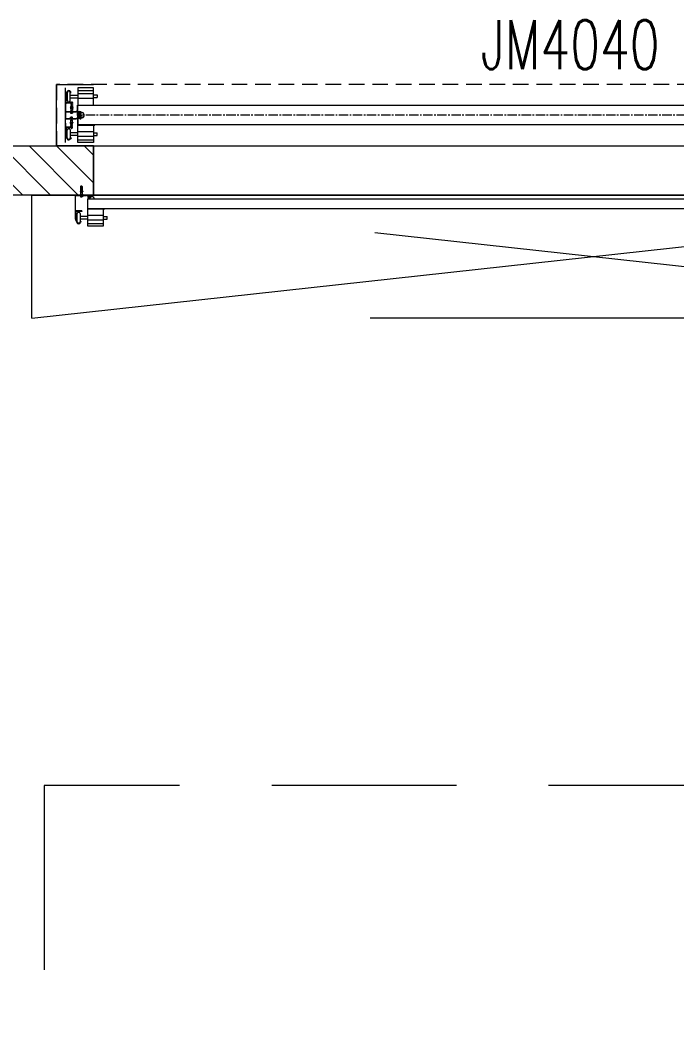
# Model space of a CAD drawing. Header units: millimetres. Extents: x -162958 to 167200, y -450 to 146301.
# Drawn here: x 62752 to 65421, y 123923 to 128012 of the extents above; entities that cross this region are included whole.
import ezdxf

# ---------------------------------------------------------------- set-up
doc = ezdxf.new("R2010")
doc.units = ezdxf.units.MM
for name, pattern in [('Xr_MB nha xuong CM2$0$HIDDENX2', [0.75, 0.5, -0.25]), ('Xr_MB nha xuong CM2$0$Xr_MB nha xuong + VP$0$CENTER2', [28.575, 19.05, -3.175, 3.175, -3.175]), ('Xr_MB nha xuong CM2$0$Xr_MB nha xuong + VP$0$HIDDEN', [9.525, 6.35, -3.175]), ('Xr_MB nha xuong CM2$0$Xr_MB nha xuong + VP$0$HIDDENX2', [0.75, 0.5, -0.25])]:
    doc.linetypes.add(name, pattern=pattern)
doc.layers.get('Defpoints').update_dxf_attribs({"color": 6, "lineweight": 5})
for name, color, linetype, lineweight in [('Xr_MB nha xuong CM2$0$A-Solid-Wall H', 9, 'Continuous', 18), ('Xr_MB nha xuong CM2$0$A-Solid-WallC', 2, 'Continuous', 5), ('Xr_MB nha xuong CM2$0$CJSC.11-Khuat', 152, 'Xr_MB nha xuong CM2$0$HIDDENX2', 5), ('Xr_MB nha xuong CM2$0$Xr_MB nha xuong + VP$0$147CUA', 147, 'Continuous', 5), ('Xr_MB nha xuong CM2$0$Xr_MB nha xuong + VP$0$CJSC.11-Khuat', 169, 'Xr_MB nha xuong CM2$0$Xr_MB nha xuong + VP$0$HIDDENX2', 5), ('Xr_MB nha xuong CM2$0$Xr_MB nha xuong + VP$0$CJSC.2-Tuong', 8, 'Continuous', 5), ('Xr_MB nha xuong CM2$0$Xr_MB nha xuong + VP$0$CJSC.8-Cua', 15, 'Continuous', 5)]:
    doc.layers.add(name, color=color, linetype=linetype, lineweight=lineweight)
doc.styles.add('Xr_MB nha xuong CM2$0$Xr_MB nha xuong + VP$0$_TCH_WINDOW', font='SIMPLEX', dxfattribs={"bigfont": 'GBCBIG'})

# ---------------------------------------------------------------- blocks, each defined once
blk = doc.blocks.new('Xr_MB nha xuong CM2$0$2026Xr_MB nha xuong + VP$0$20240511CUA CUON')
at = {"layer": 'Xr_MB nha xuong CM2$0$Xr_MB nha xuong + VP$0$147CUA', "color": 0}
for p, q in [((-414.1, 4109.3), (-414.1, 4110.2)), ((-402.2, 4121.4), (-411.6, 4116.8)), ((-407, 4100.5), (-411.5, 4102.6)), ((-401.4, 4119.6), (-410.8, 4115.1)), ((-406.2, 4102.3), (-410.8, 4104.4)), ((-408.1, 4115.8), (-374.8, 4115.8)), ((-374.8, 4103.8), (-408.1, 4103.8)), ((-406.2, 4102.3), (-407, 4100.5)), ((-397.1, 4122.5), (-303, 4122.5)), ((-366.9, 4120.6), (-397.1, 4120.6)), ((-396.9, 4103.8), (-396.9, 4072.9)), ((-386, 4103.8), (-386, 4072.9)), ((-379.7, 4122.5), (-379.7, 4124.5)), ((-303, 4124.5), (-379.7, 4124.5)), ((-368.8, 4110.2), (-368.8, 4109.3)), ((-365.9, 4097), (-365.9, 4119.6)), ((-363.9, 4097), (-365.9, 4097)), ((-363.9, 4097), (-363.9, 4119.6)), ((-302.3, 4100.5), (-302, 4100.5)), ((-301, 4096.5), (-302.3, 4096.5)), ((-302, 4121.6), (-302, 4079.8)), ((-301.5, 4101.2), (-302, 4100.5)), ((-301, 4096.5), (-302, 4100.5)), ((-301.5, 4101.2), (-301, 4100.5)), ((-301.3, 4100.1), (-301.5, 4101.2)), ((-300.5, 4095.8), (-301.1, 4099)), ((-301, 4100.5), (-300.2, 4100.5)), ((-300, 4096.5), (-301, 4100.5)), ((-300.5, 4095.8), (-301, 4096.5)), ((-300.5, 4095.8), (-300, 4096.5)), ((-299.7, 4101.2), (-300.2, 4100.5)), ((-299.2, 4096.5), (-300.2, 4100.5)), ((-300, 4121.6), (-300, 4079.8)), ((-299.2, 4096.5), (-300, 4096.5)), ((-299.7, 4101.2), (-299.2, 4100.5)), ((-299.5, 4100.1), (-299.7, 4101.2)), ((-298.7, 4095.8), (-299.3, 4099)), ((-299.2, 4100.5), (-298.5, 4100.5)), ((-298.3, 4096.5), (-299.2, 4100.5)), ((-298.7, 4095.8), (-299.2, 4096.5)), ((-298.7, 4095.8), (-298.3, 4096.5)), ((-298, 4101.2), (-298.5, 4100.5)), ((-297.5, 4096.5), (-298.5, 4100.5)), ((-297.5, 4096.5), (-298.3, 4096.5)), ((-298, 4101.2), (-297.5, 4100.5)), ((-297.8, 4100.1), (-298, 4101.2)), ((-297, 4095.8), (-297.6, 4099)), ((-297.5, 4100.5), (-296.8, 4100.5)), ((-296.5, 4096.5), (-297.5, 4100.5)), ((-297, 4095.8), (-297.5, 4096.5)), ((-297, 4095.8), (-296.5, 4096.5)), ((-296.3, 4101.2), (-296.8, 4100.5)), ((-295.8, 4096.5), (-296.8, 4100.5)), ((-295.8, 4096.5), (-296.5, 4096.5)), ((-296.3, 4101.2), (-295.8, 4100.5)), ((-296.1, 4100.1), (-296.3, 4101.2)), ((-295.7, 4101.7), (-295.7, 4102.4)), ((-293.7, 4101.7), (-295.7, 4102.4)), ((-295.7, 4101.7), (-295.7, 4094.9)), ((-287.5, 4101.7), (-295.7, 4101.7)), ((-287.5, 4094.9), (-295.7, 4094.9)), ((-293.7, 4094.9), (-295.7, 4094.2)), ((-295.7, 4094.9), (-295.7, 4094.2)), ((-287.5, 4099), (-287.5, 4097.6)), ((-287.5, 4099), (-261.6, 4099)), ((-287.5, 4097.6), (-261.6, 4097.6)), ((-286.2, 4103.8), (-286.5, 4103.2)), ((-286.5, 4093.4), (-286.2, 4092.8)), ((-281.4, 4100.7), (-285.3, 4100.7)), ((-281.4, 4095.9), (-285.3, 4095.9)), ((-281.2, 4099.7), (-281.4, 4100.7)), ((-281.2, 4096.9), (-281.4, 4095.9)), ((-279.1, 4099.7), (-281.2, 4099.7)), ((-279.1, 4096.9), (-281.2, 4096.9)), ((-277.6, 4101.7), (-279.1, 4101.7)), ((-279.1, 4101), (-279.1, 4099.7)), ((-279.1, 4095.6), (-279.1, 4096.9)), ((-277.6, 4094.9), (-279.1, 4094.9)), ((-277.1, 4099.7), (-277.6, 4101.7)), ((-277.1, 4096.9), (-277.6, 4094.9)), ((-275.1, 4099.7), (-277.1, 4099.7)), ((-275.1, 4096.9), (-277.1, 4096.9)), ((-275.1, 4101.7), (-275.1, 4099.7)), ((-273.5, 4101.7), (-275.1, 4101.7)), ((-275.1, 4094.9), (-275.1, 4096.9)), ((-273.5, 4094.9), (-275.1, 4094.9)), ((-273, 4099.7), (-273.5, 4101.7)), ((-273, 4096.9), (-273.5, 4094.9)), ((-271, 4099.7), (-273, 4099.7)), ((-271, 4096.9), (-273, 4096.9)), ((-269.4, 4101.7), (-271, 4101.7)), ((-271, 4101.7), (-271, 4099.7)), ((-271, 4094.9), (-271, 4096.9)), ((-269.4, 4094.9), (-271, 4094.9)), ((-268.9, 4099.7), (-269.4, 4101.7)), ((-268.9, 4096.9), (-269.4, 4094.9)), ((-266.9, 4099.7), (-268.9, 4099.7)), ((-266.9, 4096.9), (-268.9, 4096.9)), ((-264.9, 4101.7), (-266.9, 4101.7)), ((-266.9, 4101.7), (-266.9, 4099.7)), ((-266.9, 4094.9), (-266.9, 4096.9)), ((-264.9, 4094.9), (-266.9, 4094.9)), ((-264.9, 4101.7), (-261.6, 4099)), ((-261.6, 4097.6), (-264.9, 4094.9)), ((-261.6, 4099), (-261.6, 4097.6)), ((-426.5, 4072.9), (-387, 4072.9)), ((-426.5, 4009.9), (-426.5, 4072.9)), ((-415.3, 4072.9), (-415.3, 4009.9)), ((-402, 4009.9), (-402, 4072.9)), ((-387, 4072.9), (-355.7, 4072.9)), ((-382.9, 4009.9), (-382.9, 4072.9)), ((-355.7, 4074.5), (-355.7, 4003.2)), ((-314.4, 4074.5), (-355.7, 4074.5)), ((-354.7, 4074.5), (-354.7, -24.5)), ((-315.4, 4073.5), (-354.7, 4073.5)), ((-305.1, 4072), (-309.5, 4072)), ((-303.8, 4072.2), (-302, 4079.2)), ((-301.9, 4071.7), (-300.1, 4078.7)), ((-300.7, 4071.8), (-301.9, 4071.7)), ((-387, 4009.9), (-426.5, 4009.9)), ((-397.9, 4009.9), (-397.9, 4005.9)), ((-387, 4009.9), (-387, 4005.9)), ((-355.7, 4009.9), (-387, 4009.9)), ((-397.9, 4005.9), (-397.9, 3993.7)), ((-397.9, 3993.7), (-387, 3993.7)), ((-387, 4005.9), (-387, 3993.7)), ((-354.7, 4003.2), (-355.7, 4003.2))]:
    blk.add_line(p, q, dxfattribs=at)
at = {"layer": 'Xr_MB nha xuong CM2$0$Xr_MB nha xuong + VP$0$147CUA', "color": 0, "extrusion": (3.54691e-30, -1.22461e-16, -1)}
for p, q in [((-307, 4095.8), (-307, 4101.3)), ((-303.6, 4102.2), (-306.7, 4102.2)), ((-303.6, 4100.4), (-306.7, 4100.4)), ((-303.6, 4096.7), (-306.7, 4096.7)), ((-303.6, 4094.8), (-306.7, 4094.8)), ((-303, 4103.6), (-303.6, 4102.2)), ((-303, 4093.4), (-303.6, 4094.8)), ((-302.3, 4103.6), (-303, 4103.6)), ((-303, 4093.4), (-303, 4103.6)), ((-302.3, 4093.4), (-303, 4093.4)), ((-302.3, 4093.4), (-302.3, 4103.6))]:
    blk.add_line(p, q, dxfattribs=at)
at = {"layer": 'Xr_MB nha xuong CM2$0$Xr_MB nha xuong + VP$0$147CUA', "color": 0}
for centre, radius, start, end in [((-408.2, 4109.8), 7.87, 115.7397, 245.0905), ((-408.1, 4109.8), 6, 90, 270), ((-408.2, 4109.8), 5.9, 115.7397, 244.2603), ((-397.1, 4110.7), 11.8, 90, 115.7397), ((-397.1, 4110.7), 9.84, 90, 115.7397), ((-374.8, 4109.8), 6, 270, 90), ((-366.9, 4119.6), 2.95, 0, 90), ((-366.9, 4119.6), 0.984, 0, 90), ((-303, 4121.6), 2.95, 0, 90), ((-303, 4121.6), 0.984, 0, 90), ((-309.5, 4071.7), 0.246, 90, 175.3478), ((-305.1, 4071.7), 0.246, 0, 90), ((-299.5, 4071.1), 4.43, 165.9638, 180), ((-304.4, 4079.8), 2.46, 345.9638, 0), ((-299.5, 4071.1), 2.46, 165.9638, 180), ((-304.4, 4079.8), 4.43, 345.9638, 0)]:
    blk.add_arc(centre, radius, start, end, dxfattribs=at)
for centre, major_axis, start_param, end_param in [((-305.3, 4101.3), (1.2, 1.2), 1.782553, 2.929836), ((-300.6, 4098.5), (4.49, -4.49), 3.630285, 4.223697), ((-305.3, 4095.8), (1.2, 1.2), 1.782553, 2.929836), ((-302.2, 4101.3), (1.2, 1.2), 1.782553, 2.929836), ((-297.5, 4098.5), (4.49, 4.49), 2.057394, 2.649037), ((-302.2, 4095.8), (1.2, 1.2), 1.782553, 2.929836)]:
    blk.add_ellipse(centre, major_axis=major_axis, ratio=1, start_param=start_param, end_param=end_param, dxfattribs=at)
for points, knots in [([(-285.3, 4100.7), (-285.7, 4100.6), (-286.6, 4100.5), (-287.2, 4101.3), (-287.5, 4101.7)], [0, 0, 0, 0, 1.710134, 3.915896, 3.915896, 3.915896, 3.915896]), ([(-285.3, 4095.9), (-285.7, 4096), (-286.6, 4096.1), (-287.2, 4095.3), (-287.5, 4094.9)], [0, 0, 0, 0, 1.710134, 3.915896, 3.915896, 3.915896, 3.915896]), ([(-279.1, 4101), (-279.5, 4101.1), (-279.8, 4101.1), (-280.7, 4101.2), (-281.3, 4101.3), (-282.4, 4101.5), (-282.8, 4101.6), (-283.7, 4101.9), (-284.1, 4102), (-284.8, 4102.3), (-285, 4102.4), (-285.6, 4102.7), (-285.9, 4102.8), (-286.3, 4103.1), (-286.4, 4103.1), (-286.5, 4103.2)], [0, 0, 0, 0, 1.267556, 1.267556, 3.802669, 3.802669, 5.834114, 5.834114, 7.542917, 7.542917, 8.840844, 8.840844, 10.138771, 10.138771, 10.819307, 10.819307, 10.819307, 10.819307]), ([(-279.1, 4095.6), (-279.5, 4095.5), (-279.8, 4095.5), (-280.7, 4095.4), (-281.3, 4095.3), (-282.4, 4095.1), (-282.8, 4095), (-283.7, 4094.7), (-284.1, 4094.6), (-284.8, 4094.3), (-285, 4094.2), (-285.6, 4093.9), (-285.9, 4093.8), (-286.3, 4093.5), (-286.4, 4093.5), (-286.5, 4093.4)], [0, 0, 0, 0, 1.267556, 1.267556, 3.802669, 3.802669, 5.834114, 5.834114, 7.542917, 7.542917, 8.840844, 8.840844, 10.138771, 10.138771, 10.819307, 10.819307, 10.819307, 10.819307]), ([(-279.1, 4101.7), (-281.1, 4101.9), (-283.5, 4102.2), (-285.7, 4103.5), (-286.2, 4103.8)], [0, 0, 0, 0, 8.247572, 10.819307, 10.819307, 10.819307, 10.819307]), ([(-279.1, 4094.9), (-281.1, 4094.7), (-283.5, 4094.3), (-285.7, 4093.1), (-286.2, 4092.8)], [0, 0, 0, 0, 8.247572, 10.819307, 10.819307, 10.819307, 10.819307])]:
    blk.add_open_spline(points, degree=3, knots=knots, dxfattribs=at)
blk.add_wipeout([(-100, 50), (-300, 50), (-300, 4050), (-100, 4050)]).dxf.layer = 'Xr_MB nha xuong CM2$0$Xr_MB nha xuong + VP$0$CJSC.11-Khuat'
at = {"layer": 'Xr_MB nha xuong CM2$0$Xr_MB nha xuong + VP$0$147CUA'}
h = blk.add_hatch(color=0, dxfattribs=at)
edge = h.paths.add_edge_path()
edge.add_ellipse((-307.7, 4059.4), major_axis=(0.174, -0.174), ratio=1, start_angle=49.2356, end_angle=109.7751)
edge.add_ellipse((-305.5, 4064.1), major_axis=(3.48, -3.48), ratio=1, start_angle=215.8381, end_angle=289.7751, ccw=False)
edge.add_line((-310.4, 4064.9), (-309.8, 4071.8))
edge.add_ellipse((-309.5, 4071.7), major_axis=(0.174, -0.174), ratio=1, start_angle=135, end_angle=220.3478, ccw=False)
edge.add_line((-309.5, 4072), (-305.1, 4072))
edge.add_ellipse((-305.1, 4071.7), major_axis=(0.174, 0.174), ratio=1, start_angle=-45, end_angle=45, ccw=False)
edge.add_line((-304.9, 4071.7), (-304.9, 4069.3))
edge.add_ellipse((-305.1, 4069.3), major_axis=(0.174, -0.174), ratio=1, start_angle=-45, end_angle=45, ccw=False)
edge.add_line((-305.1, 4069), (-305.6, 4069))
edge.add_ellipse((-305.6, 4069.3), major_axis=(0.174, 0.174), ratio=1, start_angle=135, end_angle=225, ccw=False)
edge.add_line((-305.8, 4069.3), (-305.8, 4069.8))
edge.add_ellipse((-306.1, 4069.8), major_axis=(0.174, 0.174), ratio=1, start_angle=315, end_angle=405)
edge.add_line((-306.1, 4070), (-307.6, 4070))
edge.add_ellipse((-307.6, 4069.8), major_axis=(0.174, 0.174), ratio=1, start_angle=45, end_angle=99.1553)
edge.add_line((-307.8, 4069.9), (-307.9, 4069.9))
edge.add_line((-307.9, 4069.9), (-307.9, 4064.5))
edge.add_ellipse((-304.9, 4064.5), major_axis=(2.09, 2.09), ratio=1, start_angle=135, end_angle=315)
edge.add_line((-302, 4064.5), (-302, 4071.1))
edge.add_ellipse((-299.5, 4071.1), major_axis=(1.74, 1.74), ratio=1, start_angle=120.9638, end_angle=135, ccw=False)
edge.add_line((-301.9, 4071.7), (-300.7, 4071.8))
edge.add_ellipse((-300.6, 4071.4), major_axis=(0.278, -0.278), ratio=1, start_angle=44.1794, end_angle=140.6197, ccw=False)
edge.add_line((-300.2, 4071.4), (-300.3, 4064.3))
edge.add_ellipse((-305.3, 4064.2), major_axis=(3.48, -3.48), ratio=1, start_angle=-25.9533, end_angle=45.6675, ccw=False)
edge.add_ellipse((-303.5, 4059.1), major_axis=(0.348, -0.348), ratio=1, start_angle=151.0135, end_angle=227.061)
edge.add_ellipse((-315.9, 4058.6), major_axis=(8.41, -8.41), ratio=1, start_angle=-30.5615, end_angle=47.061, ccw=False)
edge.add_ellipse((-313.9, 4047.4), major_axis=(0.696, 0.696), ratio=1, start_angle=20.4637, end_angle=298.8263, ccw=False)
edge.add_ellipse((-319.2, 4058.6), major_axis=(8.35, -8.35), ratio=1, start_angle=344.2374, end_angle=409.2356)
at = {"layer": 'Xr_MB nha xuong CM2$0$Xr_MB nha xuong + VP$0$147CUA', "color": 0}
for p, q in [((-315.4, 4074.5), (-315.4, -24.5)), ((-314.4, 4056.9), (-315.4, 4056.9)), ((-314.4, 4074.5), (-314.4, 4056.9)), ((-309.8, 4071.8), (-310.4, 4064.9)), ((-307.9, 4069.9), (-305.9, 4069.9)), ((-307.9, 4064.5), (-307.9, 4069.9)), ((-307.8, 4069.8), (-307.8, 4064.1)), ((-306.1, 4070), (-307.6, 4070)), ((-305.9, 4064.5), (-305.9, 4069.9)), ((-305.8, 4069.3), (-305.8, 4069.8)), ((-305.1, 4069), (-305.6, 4069)), ((-304.9, 4071.7), (-304.9, 4069.3)), ((-303.9, 4064.5), (-303.9, 4071.1)), ((-302, 4064.5), (-302, 4071.1))]:
    blk.add_line(p, q, dxfattribs=at)
blk.add_lwpolyline([(-100, 50), (-300, 50), (-300, 4050), (-100, 4050)], close=True, dxfattribs=at)
for centre, radius, start, end in [((-313.9, 4047.5), 0.984, 65.4637, 343.8263), ((-315.9, 4058.6), 11.9, 284.4385, 2.061), ((-305.5, 4064.1), 4.92, 170.8381, 244.7751), ((-304.9, 4064.5), 2.95, 180, 0), ((-307.6, 4069.8), 0.246, 90, 180), ((-307.7, 4059.4), 0.246, 4.2356, 64.7751), ((-306.1, 4069.8), 0.246, 0, 90), ((-304.9, 4064.7), 0.984, 176.9909, 356.9909), ((-305.6, 4069.3), 0.246, 180, 270), ((-305.1, 4069.3), 0.246, 270, 0), ((-303.5, 4059.1), 0.492, 111.5286, 182.061), ((-305.3, 4064.2), 4.92, 288.4954, 0.6675)]:
    blk.add_arc(centre, radius, start, end, dxfattribs=at)
at = {"layer": 'Xr_MB nha xuong CM2$0$Xr_MB nha xuong + VP$0$CJSC.11-Khuat', "linetype": 'Xr_MB nha xuong CM2$0$Xr_MB nha xuong + VP$0$HIDDEN', "ltscale": 500}
for p, q in [((-800, -250), (-300, 4300)), ((-800, 4300), (-300, -250))]:
    blk.add_line(p, q, dxfattribs=at)
blk.add_lwpolyline([(-300, 4300), (-300, -250), (-800, -250), (-800, 4300)], close=True, dxfattribs=at)
blk = doc.blocks.new('Xr_MB nha xuong CM2$0$2026Xr_MB nha xuong + VP$0$YQ1220114961')
at = {"layer": 'Xr_MB nha xuong CM2$0$Xr_MB nha xuong + VP$0$CJSC.8-Cua'}
h = blk.add_hatch(color=256, dxfattribs=at)
edge = h.paths.add_edge_path()
edge.add_ellipse((-100.5, -117.3), major_axis=(0.174, 0.174), ratio=1, start_angle=-19.7751, end_angle=40.7644, ccw=False)
edge.add_ellipse((-95.8, -115.1), major_axis=(-3.48, 3.48), ratio=1, start_angle=70.2249, end_angle=144.1619)
edge.add_line((-95, -120), (-88.2, -119.4))
edge.add_ellipse((-88.2, -119.2), major_axis=(0.174, 0.174), ratio=1, start_angle=229.6522, end_angle=315)
edge.add_line((-88, -119.2), (-88, -114.8))
edge.add_ellipse((-88.2, -114.8), major_axis=(0.174, 0.174), ratio=1, start_angle=315, end_angle=405)
edge.add_line((-88.2, -114.5), (-90.7, -114.5))
edge.add_ellipse((-90.7, -114.8), major_axis=(-0.174, 0.174), ratio=1, start_angle=315, end_angle=405)
edge.add_line((-90.9, -114.8), (-90.9, -115.2))
edge.add_ellipse((-90.7, -115.2), major_axis=(0.174, 0.174), ratio=1, start_angle=135, end_angle=225)
edge.add_line((-90.7, -115.5), (-90.2, -115.5))
edge.add_ellipse((-90.2, -115.7), major_axis=(0.174, 0.174), ratio=1, start_angle=-45, end_angle=45, ccw=False)
edge.add_line((-89.9, -115.7), (-89.9, -117.2))
edge.add_ellipse((-90.2, -117.2), major_axis=(0.174, 0.174), ratio=1, start_angle=260.8447, end_angle=315, ccw=False)
edge.add_line((-90, -117.4), (-90, -117.5))
edge.add_line((-90, -117.5), (-95.4, -117.5))
edge.add_ellipse((-95.4, -114.6), major_axis=(-2.09, 2.09), ratio=1, start_angle=-45, end_angle=135, ccw=False)
edge.add_line((-95.4, -111.6), (-88.9, -111.6))
edge.add_ellipse((-88.9, -109.2), major_axis=(-1.74, 1.74), ratio=1, start_angle=135, end_angle=149.0362)
edge.add_line((-88.3, -111.5), (-88.1, -110.3))
edge.add_ellipse((-88.5, -110.3), major_axis=(-0.278, 0.278), ratio=1, start_angle=219.3803, end_angle=315.8206)
edge.add_line((-88.5, -109.9), (-95.7, -110))
edge.add_ellipse((-95.7, -114.9), major_axis=(-3.48, 3.48), ratio=1, start_angle=314.3325, end_angle=385.9533)
edge.add_ellipse((-100.9, -113.2), major_axis=(-0.348, 0.348), ratio=1, start_angle=132.939, end_angle=208.9865, ccw=False)
edge.add_ellipse((-101.3, -125.5), major_axis=(-8.41, 8.41), ratio=1, start_angle=312.939, end_angle=390.5615)
edge.add_ellipse((-112.5, -123.5), major_axis=(0.696, 0.696), ratio=1, start_angle=61.1737, end_angle=339.5363)
edge.add_ellipse((-101.4, -128.9), major_axis=(8.35, 8.35), ratio=1, start_angle=40.7644, end_angle=105.7626, ccw=False)
h = blk.add_hatch(color=256, dxfattribs=at)
edge = h.paths.add_edge_path()
edge.add_ellipse((-100.5, -132.7), major_axis=(0.174, -0.174), ratio=1, start_angle=319.2356, end_angle=379.7751)
edge.add_ellipse((-95.8, -134.9), major_axis=(-3.48, -3.48), ratio=1, start_angle=215.8381, end_angle=289.7751, ccw=False)
edge.add_line((-95, -130), (-88.2, -130.6))
edge.add_ellipse((-88.2, -130.8), major_axis=(0.174, -0.174), ratio=1, start_angle=45, end_angle=130.3478, ccw=False)
edge.add_line((-88, -130.8), (-88, -135.2))
edge.add_ellipse((-88.2, -135.2), major_axis=(0.174, -0.174), ratio=1, start_angle=-45, end_angle=45, ccw=False)
edge.add_line((-88.2, -135.5), (-90.7, -135.5))
edge.add_ellipse((-90.7, -135.2), major_axis=(-0.174, -0.174), ratio=1, start_angle=-45, end_angle=45, ccw=False)
edge.add_line((-90.9, -135.2), (-90.9, -134.8))
edge.add_ellipse((-90.7, -134.8), major_axis=(0.174, -0.174), ratio=1, start_angle=135, end_angle=225, ccw=False)
edge.add_line((-90.7, -134.5), (-90.2, -134.5))
edge.add_ellipse((-90.2, -134.3), major_axis=(0.174, -0.174), ratio=1, start_angle=315, end_angle=405)
edge.add_line((-89.9, -134.3), (-89.9, -132.8))
edge.add_ellipse((-90.2, -132.8), major_axis=(0.174, -0.174), ratio=1, start_angle=45, end_angle=99.1553)
edge.add_line((-90, -132.6), (-90, -132.5))
edge.add_line((-90, -132.5), (-95.4, -132.5))
edge.add_ellipse((-95.4, -135.4), major_axis=(-2.09, -2.09), ratio=1, start_angle=225, end_angle=405)
edge.add_line((-95.4, -138.4), (-88.9, -138.4))
edge.add_ellipse((-88.9, -140.8), major_axis=(-1.74, -1.74), ratio=1, start_angle=210.9638, end_angle=225, ccw=False)
edge.add_line((-88.3, -138.5), (-88.1, -139.7))
edge.add_ellipse((-88.5, -139.7), major_axis=(-0.278, -0.278), ratio=1, start_angle=44.1794, end_angle=140.6197, ccw=False)
edge.add_line((-88.5, -140.1), (-95.7, -140))
edge.add_ellipse((-95.7, -135.1), major_axis=(-3.48, -3.48), ratio=1, start_angle=-25.9533, end_angle=45.6675, ccw=False)
edge.add_ellipse((-100.9, -136.8), major_axis=(-0.348, -0.348), ratio=1, start_angle=151.0135, end_angle=227.061)
edge.add_ellipse((-101.3, -124.5), major_axis=(-8.41, -8.41), ratio=1, start_angle=-30.5615, end_angle=47.061, ccw=False)
edge.add_ellipse((-112.5, -126.5), major_axis=(0.696, -0.696), ratio=1, start_angle=20.4637, end_angle=298.8263, ccw=False)
edge.add_ellipse((-101.4, -121.1), major_axis=(8.35, -8.35), ratio=1, start_angle=254.2374, end_angle=319.2356)
at = {"layer": 'Xr_MB nha xuong CM2$0$Xr_MB nha xuong + VP$0$CJSC.11-Khuat', "linetype": 'Xr_MB nha xuong CM2$0$Xr_MB nha xuong + VP$0$HIDDEN', "ltscale": 10}
blk.add_lwpolyline([(0, 0), (-4300, 0), (-4300, -250), (0, -250)], close=True, dxfattribs=at)
at = {"layer": 'Xr_MB nha xuong CM2$0$Xr_MB nha xuong + VP$0$CJSC.8-Cua'}
for p, q in [((-150, -53.3), (-150, -13.9)), ((-150, -13.9), (-87, -13.9)), ((-87, -25.1), (-150, -25.1)), ((-150, -38.3), (-87, -38.3)), ((-87, -13.9), (-87, -53.3)), ((-59.4, -33.3), (-57.3, -28.8)), ((-57.7, -34.1), (-59.4, -33.3)), ((-57.7, -34.1), (-55.5, -29.6)), ((-56.2, -65.5), (-56.2, -32.3)), ((-50.7, -26.3), (-49.7, -26.3)), ((-40.3, -39), (-44.9, -29.6)), ((-44.2, -32.3), (-44.2, -65.5)), ((-38.6, -38.1), (-43.1, -28.7)), ((-37.4, -13.9), (-37.4, -236.1)), ((-154.1, -42.5), (-166.2, -42.5)), ((-166.2, -42.5), (-166.2, -53.3)), ((-154.1, -53.3), (-166.2, -53.3)), ((-150, -42.5), (-154.1, -42.5)), ((-150, -53.3), (-154.1, -53.3)), ((-150, -84.7), (-150, -53.3)), ((-150, -57.5), (-87, -57.5)), ((-56.2, -43.5), (-87, -43.5)), ((-87, -53.3), (-87, -84.7)), ((-56.2, -54.3), (-87, -54.3)), ((-62.3, -71.2), (-65.1, -74.6)), ((-65.1, -74.6), (-65.1, -76.5)), ((-65.1, -76.5), (-63, -76.5)), ((-63, -78.6), (-65.1, -79)), ((-65.1, -79), (-65.1, -80.6)), ((-65.1, -80.6), (-63, -80.6)), ((-63, -74.4), (-40.4, -74.4)), ((-63, -76.4), (-63, -74.4)), ((-63, -76.4), (-40.4, -76.4)), ((-63, -76.5), (-63, -78.6)), ((-63, -80.6), (-63, -82.7)), ((-62.3, -97.2), (-62.3, -71.2)), ((-61, -71.2), (-62.3, -71.2)), ((-61, -97.2), (-61, -71.2)), ((-58.2, -74.6), (-61, -71.2)), ((-58.2, -76.5), (-60.3, -76.5)), ((-60.3, -76.5), (-60.3, -78.6)), ((-60.3, -78.6), (-58.2, -79)), ((-60.3, -80.6), (-60.3, -82.7)), ((-58.2, -80.6), (-60.3, -80.6)), ((-58.2, -74.6), (-58.2, -76.5)), ((-58.2, -79), (-58.2, -80.6)), ((-49.7, -71.5), (-50.7, -71.5)), ((-39.4, -73.5), (-39.4, -43.3)), ((-37.4, -43.3), (-37.4, -137.4)), ((-37.4, -60.7), (-35.4, -60.7)), ((-37.4, -93.1), (-37.4, -62.9)), ((-4214.6, -85.7), (-86.4, -85.7)), ((-156.7, -85.7), (-156.7, -84.7)), ((-85.4, -84.7), (-156.7, -84.7)), ((-90.2, -117.5), (-95.8, -117.5)), ((-95.4, -111.6), (-88.9, -111.6)), ((-95.4, -113.6), (-88.9, -113.6)), ((-95.4, -115.6), (-90, -115.6)), ((-95.4, -117.5), (-90, -117.5)), ((-88.2, -119.4), (-95, -120)), ((-90.9, -114.8), (-90.9, -115.2)), ((-88.2, -114.5), (-90.7, -114.5)), ((-90.7, -115.5), (-90.2, -115.5)), ((-90, -117.5), (-90, -115.6)), ((-89.9, -115.7), (-89.9, -117.2)), ((-88.3, -111.5), (-81.2, -109.8)), ((-88.1, -110.3), (-88.3, -111.5)), ((-88, -114.8), (-88, -119.2)), ((-87.8, -113.5), (-80.7, -111.7)), ((-86.4, -125), (-86.4, -85.7)), ((-85.4, -126), (-85.4, -84.7)), ((-38.4, -109.6), (-80.1, -109.6)), ((-38.4, -111.6), (-80.1, -111.6)), ((-66.6, -96.2), (-67.1, -95.8)), ((-65.1, -103.3), (-65.7, -105.4)), ((-65.1, -105.4), (-65.7, -105.4)), ((-63, -82.7), (-65.1, -83.1)), ((-65.1, -83.1), (-65.1, -84.7)), ((-65.1, -84.7), (-63, -84.7)), ((-63, -86.7), (-65.1, -87.2)), ((-65.1, -87.2), (-65.1, -88.8)), ((-65.1, -97.2), (-65.1, -105.4)), ((-58.2, -105.4), (-65.1, -105.4)), ((-64.4, -88.8), (-63, -88.8)), ((-64.2, -106.7), (-63.4, -106.2)), ((-64.2, -106.7), (-63.4, -107.2)), ((-64.2, -106.7), (-61, -107.2)), ((-64.2, -108.4), (-63.4, -107.9)), ((-64.2, -108.4), (-63.4, -108.9)), ((-64.2, -108.4), (-61, -109)), ((-64.2, -110.1), (-63.4, -109.6)), ((-64.2, -110.1), (-63.4, -110.6)), ((-64.2, -110.1), (-61, -110.7)), ((-63, -90.8), (-64, -91.1)), ((-64, -91.1), (-64, -94.9)), ((-63.4, -105.4), (-63.4, -106.2)), ((-63.4, -105.4), (-59.4, -106.4)), ((-63.4, -106.2), (-59.4, -107.2)), ((-63.4, -107.2), (-63.4, -107.9)), ((-63.4, -107.2), (-59.4, -108.2)), ((-63.4, -107.9), (-59.4, -108.9)), ((-63.4, -108.9), (-63.4, -109.6)), ((-63.4, -108.9), (-59.4, -109.9)), ((-63.4, -109.6), (-59.4, -110.6)), ((-63.4, -110.6), (-63.4, -111.9)), ((-63.4, -110.6), (-59.4, -111.6)), ((-63, -84.7), (-63, -86.7)), ((-63, -88.8), (-63, -90.8)), ((-61, -97.2), (-62.3, -97.2)), ((-60.3, -82.7), (-58.2, -83.1)), ((-58.2, -84.7), (-60.3, -84.7)), ((-60.3, -84.7), (-60.3, -86.7)), ((-60.3, -86.7), (-58.2, -87.2)), ((-60.3, -88.8), (-60.3, -90.8)), ((-58.9, -88.8), (-60.3, -88.8)), ((-60.3, -90.8), (-59.3, -91.1)), ((-59.8, -105.7), (-58.7, -105.9)), ((-59.8, -107.5), (-58.7, -107.7)), ((-59.8, -109.2), (-58.7, -109.4)), ((-59.8, -110.9), (-58.7, -111.1)), ((-58.7, -105.9), (-59.4, -105.4)), ((-58.7, -105.9), (-59.4, -106.4)), ((-59.4, -107.2), (-59.4, -106.4)), ((-58.7, -107.7), (-59.4, -107.2)), ((-58.7, -107.7), (-59.4, -108.2)), ((-59.4, -108.9), (-59.4, -108.2)), ((-58.7, -109.4), (-59.4, -108.9)), ((-58.7, -109.4), (-59.4, -109.9)), ((-59.4, -110.6), (-59.4, -109.9)), ((-58.7, -111.1), (-59.4, -110.6)), ((-58.7, -111.1), (-59.4, -111.6)), ((-59.4, -111.9), (-59.4, -111.6)), ((-59.3, -91.1), (-59.3, -94.9)), ((-58.2, -83.1), (-58.2, -84.7)), ((-58.2, -87.2), (-58.2, -88.8)), ((-58.2, -97.2), (-58.2, -105.4)), ((-58.2, -103.3), (-57.5, -105.4)), ((-58.2, -105.4), (-57.5, -105.4)), ((-56.1, -95.8), (-56.7, -96.2)), ((-37.4, -206.7), (-37.4, -112.6)), ((-103.1, -124), (-103.1, -125)), ((-85.4, -124), (-103.1, -124)), ((-103.1, -126), (-103.1, -125)), ((-85.4, -126), (-103.1, -126)), ((-90.2, -132.5), (-95.8, -132.5)), ((-95.4, -132.5), (-90, -132.5)), ((-95.4, -134.4), (-90, -134.4)), ((-95.4, -136.4), (-88.9, -136.4)), ((-95.4, -138.4), (-88.9, -138.4)), ((-88.2, -130.6), (-95, -130)), ((-90.9, -135.2), (-90.9, -134.8)), ((-90.7, -134.5), (-90.2, -134.5)), ((-88.2, -135.5), (-90.7, -135.5)), ((-90, -132.5), (-90, -134.4)), ((-89.9, -134.3), (-89.9, -132.8)), ((-88.3, -138.5), (-81.2, -140.2)), ((-88.1, -139.7), (-88.3, -138.5)), ((-88, -135.2), (-88, -130.8)), ((-87.8, -136.5), (-80.7, -138.3)), ((-86.4, -125), (-86.4, -164.3)), ((-85.4, -124), (-85.4, -165.3)), ((-38.4, -138.4), (-80.1, -138.4)), ((-38.4, -140.4), (-80.1, -140.4)), ((-66.6, -153.8), (-67.1, -154.2)), ((-65.1, -146.7), (-65.7, -144.6)), ((-65.1, -144.6), (-65.7, -144.6)), ((-58.2, -144.6), (-65.1, -144.6)), ((-65.1, -152.8), (-65.1, -144.6)), ((-65.1, -162.8), (-65.1, -161.2)), ((-63, -163.3), (-65.1, -162.8)), ((-64.4, -161.2), (-63, -161.2)), ((-64.2, -139.9), (-61, -139.3)), ((-64.2, -139.9), (-63.4, -139.4)), ((-64.2, -139.9), (-63.4, -140.4)), ((-64.2, -141.6), (-61, -141)), ((-64.2, -141.6), (-63.4, -141.1)), ((-64.2, -141.6), (-63.4, -142.1)), ((-64.2, -143.3), (-63.4, -142.8)), ((-64.2, -143.3), (-61, -142.8)), ((-64.2, -143.3), (-63.4, -143.8)), ((-64, -158.9), (-64, -155.1)), ((-63, -159.2), (-64, -158.9)), ((-63.4, -139.4), (-63.4, -138.1)), ((-63.4, -139.4), (-59.4, -138.4)), ((-63.4, -140.4), (-59.4, -139.4)), ((-63.4, -141.1), (-59.4, -140.1)), ((-63.4, -141.1), (-63.4, -140.4)), ((-63.4, -142.1), (-59.4, -141.1)), ((-63.4, -142.8), (-59.4, -141.8)), ((-63.4, -142.8), (-63.4, -142.1)), ((-63.4, -143.8), (-59.4, -142.8)), ((-63.4, -144.6), (-59.4, -143.6)), ((-63.4, -144.6), (-63.4, -143.8)), ((-63, -161.2), (-63, -159.2)), ((-63, -165.3), (-63, -163.3)), ((-61, -152.8), (-62.3, -152.8)), ((-62.3, -152.8), (-62.3, -178.8)), ((-61, -152.8), (-61, -178.8)), ((-60.3, -159.2), (-59.3, -158.9)), ((-60.3, -161.2), (-60.3, -159.2)), ((-58.9, -161.2), (-60.3, -161.2)), ((-60.3, -163.3), (-58.2, -162.8)), ((-60.3, -165.3), (-60.3, -163.3)), ((-59.8, -139.1), (-58.7, -138.9)), ((-59.8, -140.8), (-58.7, -140.6)), ((-59.8, -142.5), (-58.7, -142.3)), ((-59.8, -144.3), (-58.7, -144.1)), ((-59.4, -138.1), (-59.4, -138.4)), ((-58.7, -138.9), (-59.4, -138.4)), ((-58.7, -138.9), (-59.4, -139.4)), ((-59.4, -139.4), (-59.4, -140.1)), ((-58.7, -140.6), (-59.4, -140.1)), ((-58.7, -140.6), (-59.4, -141.1)), ((-59.4, -141.1), (-59.4, -141.8)), ((-58.7, -142.3), (-59.4, -141.8)), ((-58.7, -142.3), (-59.4, -142.8)), ((-59.4, -142.8), (-59.4, -143.6)), ((-58.7, -144.1), (-59.4, -143.6)), ((-58.7, -144.1), (-59.4, -144.6)), ((-59.3, -158.9), (-59.3, -155.1)), ((-58.2, -152.8), (-58.2, -144.6)), ((-58.2, -144.6), (-57.5, -144.6)), ((-58.2, -146.7), (-57.5, -144.6)), ((-58.2, -162.8), (-58.2, -161.2)), ((-56.1, -154.2), (-56.7, -153.8)), ((-37.4, -156.9), (-37.4, -187.1)), ((-4214.6, -164.3), (-86.4, -164.3)), ((-154.1, -196.7), (-166.2, -196.7)), ((-166.2, -207.5), (-166.2, -196.7)), ((-156.7, -164.3), (-156.7, -165.3)), ((-85.4, -165.3), (-156.7, -165.3)), ((-150, -196.7), (-154.1, -196.7)), ((-150, -165.3), (-150, -196.7)), ((-150, -192.5), (-87, -192.5)), ((-150, -196.7), (-150, -236.1)), ((-87, -196.7), (-87, -165.3)), ((-56.2, -195.7), (-87, -195.7)), ((-87, -236.1), (-87, -196.7)), ((-65.1, -166.9), (-65.1, -165.3)), ((-65.1, -165.3), (-63, -165.3)), ((-63, -167.3), (-65.1, -166.9)), ((-65.1, -169.4), (-63, -169.4)), ((-65.1, -171), (-65.1, -169.4)), ((-63, -171.4), (-65.1, -171)), ((-65.1, -173.5), (-63, -173.5)), ((-65.1, -175.4), (-65.1, -173.5)), ((-62.3, -178.8), (-65.1, -175.4)), ((-63, -169.4), (-63, -167.3)), ((-63, -173.5), (-63, -171.4)), ((-63, -173.6), (-40.4, -173.6)), ((-63, -173.6), (-63, -175.6)), ((-63, -175.6), (-40.4, -175.6)), ((-61, -178.8), (-62.3, -178.8)), ((-58.2, -175.4), (-61, -178.8)), ((-58.2, -165.3), (-60.3, -165.3)), ((-60.3, -167.3), (-58.2, -166.9)), ((-60.3, -169.4), (-60.3, -167.3)), ((-58.2, -169.4), (-60.3, -169.4)), ((-60.3, -171.4), (-58.2, -171)), ((-60.3, -173.5), (-60.3, -171.4)), ((-58.2, -173.5), (-60.3, -173.5)), ((-58.2, -166.9), (-58.2, -165.3)), ((-58.2, -171), (-58.2, -169.4)), ((-58.2, -175.4), (-58.2, -173.5)), ((-56.2, -184.5), (-56.2, -217.7)), ((-49.7, -178.5), (-50.7, -178.5)), ((-44.2, -217.7), (-44.2, -184.5)), ((-39.4, -176.5), (-39.4, -206.7)), ((-37.4, -189.3), (-35.4, -189.3)), ((-154.1, -207.5), (-166.2, -207.5)), ((-150, -207.5), (-154.1, -207.5)), ((-150, -211.7), (-87, -211.7)), ((-87, -224.9), (-150, -224.9)), ((-150, -236.1), (-87, -236.1)), ((-56.2, -206.5), (-87, -206.5)), ((-57.7, -215.9), (-59.4, -216.7)), ((-59.4, -216.7), (-57.3, -221.2)), ((-57.7, -215.9), (-55.5, -220.4)), ((-50.7, -223.7), (-49.7, -223.7)), ((-40.3, -211), (-44.9, -220.4)), ((-38.6, -211.9), (-43.1, -221.3))]:
    blk.add_line(p, q, dxfattribs=at)
at = {"layer": 'Xr_MB nha xuong CM2$0$Xr_MB nha xuong + VP$0$CJSC.8-Cua', "extrusion": (-1.22461e-16, 3.47473e-30, -1)}
for p, q in [((-66.5, -111.9), (-66.5, -112.6)), ((-66.5, -111.9), (-56.3, -111.9)), ((-66.5, -112.6), (-65.1, -113.3)), ((-66.5, -112.6), (-56.3, -112.6)), ((-65.1, -113.3), (-65.1, -116.4)), ((-64.2, -116.7), (-58.7, -116.7)), ((-63.3, -113.3), (-63.3, -116.4)), ((-59.6, -113.3), (-59.6, -116.4)), ((-56.3, -112.6), (-57.8, -113.3)), ((-57.8, -113.3), (-57.8, -116.4)), ((-56.3, -111.9), (-56.3, -112.6))]:
    blk.add_line(p, q, dxfattribs=at)
at = {"layer": 'Xr_MB nha xuong CM2$0$Xr_MB nha xuong + VP$0$CJSC.8-Cua', "linetype": 'Xr_MB nha xuong CM2$0$Xr_MB nha xuong + VP$0$CENTER2', "ltscale": 2}
blk.add_line((-4214.6, -125), (-86.4, -125), dxfattribs=at)
blk.add_line((-4214.6, -125), (-86.4, -125), dxfattribs=at)
at = {"layer": 'Xr_MB nha xuong CM2$0$Xr_MB nha xuong + VP$0$CJSC.8-Cua', "extrusion": (-1.22461e-16, -3.61349e-30, -1)}
for p, q in [((-66.5, -137.4), (-65.1, -136.7)), ((-66.5, -138.1), (-66.5, -137.4)), ((-66.5, -137.4), (-56.3, -137.4)), ((-66.5, -138.1), (-56.3, -138.1)), ((-65.1, -136.7), (-65.1, -133.6)), ((-64.2, -133.3), (-58.7, -133.3)), ((-63.3, -136.7), (-63.3, -133.6)), ((-59.6, -136.7), (-59.6, -133.6)), ((-57.8, -136.7), (-57.8, -133.6)), ((-56.3, -137.4), (-57.8, -136.7)), ((-56.3, -138.1), (-56.3, -137.4))]:
    blk.add_line(p, q, dxfattribs=at)
at = {"layer": 'Xr_MB nha xuong CM2$0$Xr_MB nha xuong + VP$0$CJSC.8-Cua', "color": 6}
blk.add_lwpolyline([(-150, 0), (0, 0), (0, -250), (-150, -250)], dxfattribs=at)
at = {"layer": 'Xr_MB nha xuong CM2$0$Xr_MB nha xuong + VP$0$CJSC.8-Cua'}
for centre, radius, start, end in [((-50.2, -32.2), 7.87, 25.7397, 155.0905), ((-50.2, -32.3), 6, 0, 180), ((-50.2, -32.2), 5.9, 25.7397, 154.2603), ((-49.2, -43.3), 9.84, 0, 25.7397), ((-49.2, -43.3), 11.8, 0, 25.7397), ((-50.2, -65.5), 6, 180, 0), ((-40.4, -73.5), 0.984, 270, 0), ((-40.4, -73.5), 2.95, 270, 0), ((-112.4, -123.5), 0.984, 106.1737, 24.5363), ((-101.3, -125.5), 11.9, 87.939, 165.5615), ((-100.9, -113.2), 0.492, 267.939, 338.4714), ((-100.5, -117.3), 0.246, 25.2249, 85.7644), ((-95.7, -114.9), 4.92, 89.3325, 161.5046), ((-95.8, -115.1), 4.92, 205.2249, 279.1619), ((-95.4, -114.6), 2.95, 90, 270), ((-95.2, -114.6), 0.984, 93.0091, 273.0091), ((-90.7, -114.8), 0.246, 90, 180), ((-90.7, -115.2), 0.246, 180, 270), ((-90.2, -115.7), 0.246, 0, 90), ((-90.2, -117.2), 0.246, 270, 0), ((-88.9, -109.2), 2.46, 270, 284.0362), ((-88.9, -109.2), 4.43, 270, 284.0362), ((-88.2, -114.8), 0.246, 0, 90), ((-88.2, -119.2), 0.246, 274.6522, 0), ((-80.1, -114.1), 4.43, 90, 104.0362), ((-80.1, -114.1), 2.46, 90, 104.0362), ((-38.4, -112.6), 2.95, 0, 90), ((-38.4, -112.6), 0.984, 0, 90), ((-112.4, -126.5), 0.984, 335.4637, 253.8263), ((-101.3, -124.5), 11.9, 194.4385, 272.061), ((-100.9, -136.8), 0.492, 21.5286, 92.061), ((-100.5, -132.7), 0.246, 274.2356, 334.7751), ((-95.7, -135.1), 4.92, 198.4954, 270.6675), ((-95.8, -134.9), 4.92, 80.8381, 154.7751), ((-95.4, -135.4), 2.95, 90, 270), ((-95.2, -135.4), 0.984, 86.9909, 266.9909), ((-90.7, -134.8), 0.246, 90, 180), ((-90.7, -135.2), 0.246, 180, 270), ((-90.2, -132.8), 0.246, 0, 90), ((-90.2, -134.3), 0.246, 270, 0), ((-88.9, -140.8), 4.43, 75.9638, 90), ((-88.9, -140.8), 2.46, 75.9638, 90), ((-88.2, -130.8), 0.246, 0, 85.3478), ((-88.2, -135.2), 0.246, 270, 0), ((-80.1, -135.9), 4.43, 255.9638, 270), ((-80.1, -135.9), 2.46, 255.9638, 270), ((-38.4, -137.4), 2.95, 270, 0), ((-38.4, -137.4), 0.984, 270, 0), ((-50.2, -184.5), 6, 0, 180), ((-40.4, -176.5), 2.95, 0, 90), ((-40.4, -176.5), 0.984, 0, 90), ((-50.2, -217.8), 7.87, 204.9095, 334.2603), ((-50.2, -217.7), 6, 180, 0), ((-50.2, -217.8), 5.9, 205.7397, 334.2603), ((-49.2, -206.7), 9.84, 334.2603, 0), ((-49.2, -206.7), 11.8, 334.2603, 0)]:
    blk.add_arc(centre, radius, start, end, dxfattribs=at)
at = {"layer": 'Xr_MB nha xuong CM2$0$Xr_MB nha xuong + VP$0$CJSC.8-Cua', "extrusion": (6.12303e-17, -1.83691e-16, -1)}
for centre, major_axis, start_param, end_param in [((-64.2, -111.8), (1.2, 1.2), 1.782553, 2.929836), ((-64.2, -115), (1.2, 1.2), 1.782553, 2.929836), ((-61.4, -107.2), (4.49, 4.49), 2.057394, 2.649037), ((-61.4, -110.3), (-4.49, 4.49), 3.630285, 4.223697), ((-58.7, -111.8), (1.2, 1.2), 1.782553, 2.929836), ((-58.7, -115), (1.2, 1.2), 1.782553, 2.929836)]:
    blk.add_ellipse(centre, major_axis=major_axis, ratio=1, start_param=start_param, end_param=end_param, dxfattribs=at)
at = {"layer": 'Xr_MB nha xuong CM2$0$Xr_MB nha xuong + VP$0$CJSC.8-Cua'}
for centre, major_axis, start_param, end_param in [((-64.2, -135), (1.2, -1.2), 1.782553, 2.929836), ((-64.2, -138.2), (1.2, -1.2), 1.782553, 2.929836), ((-61.4, -139.7), (-4.49, -4.49), 3.630285, 4.223697), ((-61.4, -142.8), (4.49, -4.49), 2.057394, 2.649037), ((-58.7, -135), (1.2, -1.2), 1.782553, 2.929836), ((-58.7, -138.2), (1.2, -1.2), 1.782553, 2.929836)]:
    blk.add_ellipse(centre, major_axis=major_axis, ratio=1, start_param=start_param, end_param=end_param, dxfattribs=at)
for points, knots in [([(-65.1, -88.8), (-65.3, -90.7), (-65.6, -93.2), (-66.9, -95.3), (-67.1, -95.8)], [0, 0, 0, 0, 8.247572, 10.819307, 10.819307, 10.819307, 10.819307]), ([(-64.4, -88.8), (-64.4, -89.2), (-64.5, -89.5), (-64.6, -90.4), (-64.7, -90.9), (-64.9, -92), (-65, -92.5), (-65.2, -93.3), (-65.3, -93.7), (-65.6, -94.4), (-65.7, -94.7), (-66, -95.2), (-66.2, -95.5), (-66.4, -95.9), (-66.5, -96), (-66.6, -96.2)], [0, 0, 0, 0, 1.267556, 1.267556, 3.802669, 3.802669, 5.834114, 5.834114, 7.542917, 7.542917, 8.840844, 8.840844, 10.138771, 10.138771, 10.819307, 10.819307, 10.819307, 10.819307]), ([(-64, -94.9), (-64, -95.3), (-63.8, -96.3), (-64.6, -96.8), (-65.1, -97.2)], [0, 0, 0, 0, 1.710134, 3.915896, 3.915896, 3.915896, 3.915896]), ([(-59.3, -94.9), (-59.3, -95.3), (-59.4, -96.3), (-58.7, -96.8), (-58.2, -97.2)], [0, 0, 0, 0, 1.710134, 3.915896, 3.915896, 3.915896, 3.915896]), ([(-58.9, -88.8), (-58.9, -89.2), (-58.8, -89.5), (-58.7, -90.4), (-58.6, -90.9), (-58.4, -92), (-58.3, -92.5), (-58.1, -93.3), (-58, -93.7), (-57.7, -94.4), (-57.6, -94.7), (-57.3, -95.2), (-57.1, -95.5), (-56.9, -95.9), (-56.8, -96), (-56.7, -96.2)], [0, 0, 0, 0, 1.267556, 1.267556, 3.802669, 3.802669, 5.834114, 5.834114, 7.542917, 7.542917, 8.840844, 8.840844, 10.138771, 10.138771, 10.819307, 10.819307, 10.819307, 10.819307]), ([(-58.2, -88.8), (-58, -90.7), (-57.7, -93.2), (-56.4, -95.3), (-56.1, -95.8)], [0, 0, 0, 0, 8.247572, 10.819307, 10.819307, 10.819307, 10.819307]), ([(-65.1, -161.2), (-65.3, -159.3), (-65.6, -156.8), (-66.9, -154.7), (-67.1, -154.2)], [0, 0, 0, 0, 8.247572, 10.819307, 10.819307, 10.819307, 10.819307]), ([(-64.4, -161.2), (-64.4, -160.8), (-64.5, -160.5), (-64.6, -159.6), (-64.7, -159.1), (-64.9, -158), (-65, -157.5), (-65.2, -156.7), (-65.3, -156.3), (-65.6, -155.6), (-65.7, -155.3), (-66, -154.8), (-66.2, -154.5), (-66.4, -154.1), (-66.5, -154), (-66.6, -153.8)], [0, 0, 0, 0, 1.267556, 1.267556, 3.802669, 3.802669, 5.834114, 5.834114, 7.542917, 7.542917, 8.840844, 8.840844, 10.138771, 10.138771, 10.819307, 10.819307, 10.819307, 10.819307]), ([(-64, -155.1), (-64, -154.7), (-63.8, -153.7), (-64.6, -153.2), (-65.1, -152.8)], [0, 0, 0, 0, 1.710134, 3.915896, 3.915896, 3.915896, 3.915896]), ([(-59.3, -155.1), (-59.3, -154.7), (-59.4, -153.7), (-58.7, -153.2), (-58.2, -152.8)], [0, 0, 0, 0, 1.710134, 3.915896, 3.915896, 3.915896, 3.915896]), ([(-58.9, -161.2), (-58.9, -160.8), (-58.8, -160.5), (-58.7, -159.6), (-58.6, -159.1), (-58.4, -158), (-58.3, -157.5), (-58.1, -156.7), (-58, -156.3), (-57.7, -155.6), (-57.6, -155.3), (-57.3, -154.8), (-57.1, -154.5), (-56.9, -154.1), (-56.8, -154), (-56.7, -153.8)], [0, 0, 0, 0, 1.267556, 1.267556, 3.802669, 3.802669, 5.834114, 5.834114, 7.542917, 7.542917, 8.840844, 8.840844, 10.138771, 10.138771, 10.819307, 10.819307, 10.819307, 10.819307]), ([(-58.2, -161.2), (-58, -159.3), (-57.7, -156.8), (-56.4, -154.7), (-56.1, -154.2)], [0, 0, 0, 0, 8.247572, 10.819307, 10.819307, 10.819307, 10.819307])]:
    blk.add_open_spline(points, degree=3, knots=knots, dxfattribs=at)
at = {"layer": 'Defpoints', "style": 'Xr_MB nha xuong CM2$0$Xr_MB nha xuong + VP$0$_TCH_WINDOW', "width": 0.705882}
blk.add_text('JM4040', height=200, rotation=180, dxfattribs=at).set_placement((-1724.9, -311.6))

msp = doc.modelspace()

# ---------------------------------------------------------------- block references
at = {"layer": 'Xr_MB nha xuong CM2$0$Xr_MB nha xuong + VP$0$CJSC.8-Cua', "rotation": 89.99999999999999}
msp.add_blockref('Xr_MB nha xuong CM2$0$2026Xr_MB nha xuong + VP$0$20240511CUA CUON', (67099.8, 127600.1), dxfattribs=at)

# ---------------------------------------------------------------- next in the draw order: hatches: boundary and pattern name
at = {"layer": 'Xr_MB nha xuong CM2$0$A-Solid-Wall H'}
h = msp.add_hatch(dxfattribs=at)
h.set_pattern_fill('ANSI31', color=256, scale=25, angle=-90)
h.set_pattern_definition([(315, (-3151603.52, -2258083.665), (56.1266008, 56.1266008), [])])
h.paths.add_polyline_path([(43549.8, 127500), (63049.8, 127500.1), (63049.8, 127300.1), (43549.8, 127300)])

# ---------------------------------------------------------------- next in the draw order: linework, layer by layer
at = {"layer": 'Xr_MB nha xuong CM2$0$A-Solid-WallC', "linetype": 'ByBlock', "lineweight": 0, "ltscale": 0.1}
msp.add_lwpolyline([(43549.8, 127500), (63049.8, 127500.1), (63049.8, 127300.1), (43549.8, 127300)], close=True, dxfattribs=at)
at = {"layer": 'Xr_MB nha xuong CM2$0$CJSC.11-Khuat', "ltscale": 1500}
msp.add_lwpolyline([(117849.8, 127300), (117849.8, 23000), (114949.8, 23000), (114949.8, 26000), (115149.8, 26000), (115149.8, 65100), (106049.8, 65100), (106049.8, 73799.9), (115149.8, 73799.9), (115149.8, 124900), (62849.8, 124900), (62849.8, 23000), (48149.8, 23000), (48149.8, 124900), (30249.8, 124900), (30249.8, 127300)], dxfattribs=at)

# ---------------------------------------------------------------- next in the draw order: block references
at = {"layer": 'Xr_MB nha xuong CM2$0$Xr_MB nha xuong + VP$0$CJSC.2-Tuong', "rotation": 180}
msp.add_blockref('Xr_MB nha xuong CM2$0$2026Xr_MB nha xuong + VP$0$YQ1220114961', (62899.7, 127500.2), dxfattribs=at)

doc.saveas('drawing.dxf')
